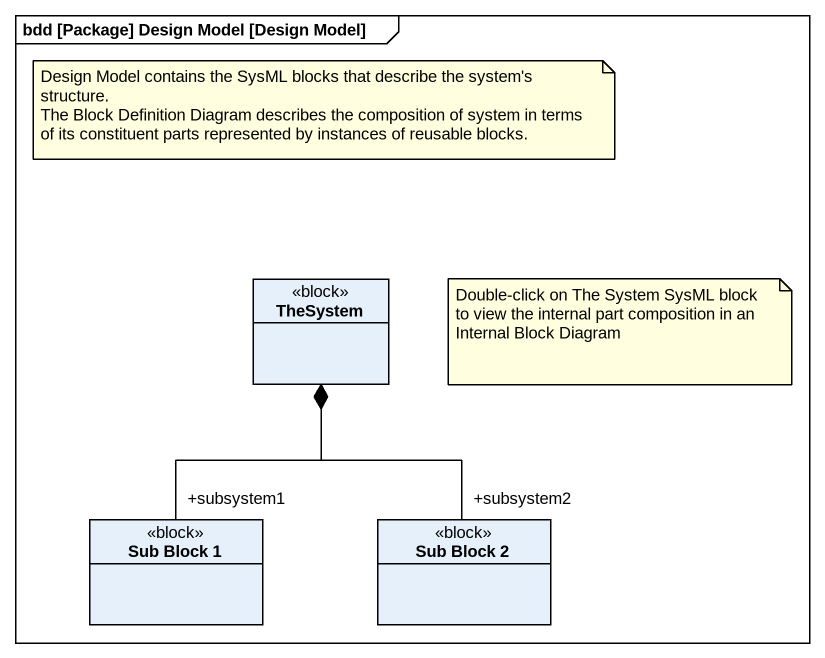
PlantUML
@startuml
mainframe bdd [Package] Design Model [Design Model]
hide circle
hide empty members
class TheSystem <<block>>
class "Sub Block 1" as Sub_Block_1 <<block>>
class "Sub Block 2" as Sub_Block_2 <<block>>
Sub_Block_1 "+subsystem1" -up-* TheSystem
Sub_Block_2 "+subsystem2" -up-* TheSystem
note as N1
  Design Model contains the SysML blocks that describe the system's structure.
  The Block Definition Diagram describes the composition of system in terms of its constituent parts represented by instances of reusable blocks.
end note
note as N2
  Double-click on The System SysML block to view the internal part composition in an Internal Block Diagram
end note
@enduml
